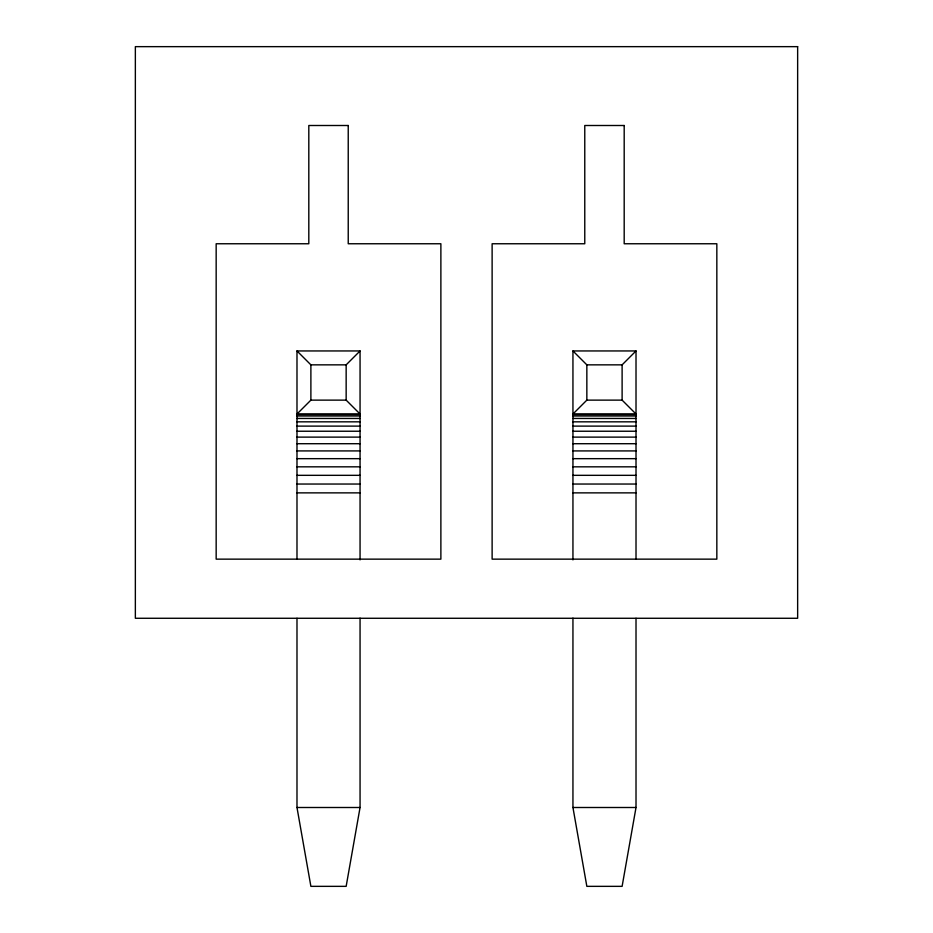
<?xml version="1.0" encoding="UTF-8"?>
<svg xmlns="http://www.w3.org/2000/svg" width="933" height="933" viewBox="0 0 933 933"><rect width="100%" height="100%" fill="white"/><g stroke="black" fill="none" stroke-linecap="round" stroke-linejoin="round"><path stroke-width="1.4" d="M360.056 618.147L360.056 807.5L346.155 886.35L310.887 886.35L296.986 807.5L296.986 618.276M636.014 618.276L636.014 807.5L622.113 886.35L586.845 886.35L572.944 807.5L572.944 618.147M296.986 350.948L310.887 364.85L310.887 400.129L296.986 414.03L360.056 414.03L346.155 400.129L346.155 364.85L360.056 350.948L296.986 350.948L296.986 559.182M586.845 400.129L572.944 414.03L636.014 414.03L622.113 400.129L586.845 400.129L586.845 364.85L572.944 350.948L572.944 559.882M586.845 364.85L622.113 364.85L636.014 350.948L636.014 559.182M572.944 350.948L636.014 350.948M310.887 364.85L346.155 364.85M310.887 400.129L346.155 400.129M296.986 414.52L360.056 414.52M572.944 414.52L636.014 414.52M296.986 416.001L360.056 416.001M572.944 416.001L636.014 416.001M296.986 418.451L360.056 418.451M572.944 418.451L636.014 418.451M296.986 421.833L360.056 421.833M572.944 421.833L636.014 421.833M296.986 426.113L360.056 426.113M572.944 426.113L636.014 426.113M296.986 431.233L360.056 431.233M572.944 431.233L636.014 431.233M296.986 437.122L360.056 437.122M572.944 437.122L636.014 437.122M296.986 443.711L360.056 443.711M572.944 443.711L636.014 443.711M296.986 450.919L360.056 450.919M572.944 450.919L636.014 450.919M296.986 458.663L360.056 458.663M572.944 458.663L636.014 458.663M296.986 466.827L360.056 466.827M572.944 466.827L636.014 466.827M296.986 475.329L360.056 475.329M572.944 475.329L636.014 475.329M296.986 484.04L360.056 484.04M572.944 484.04L636.014 484.04M296.986 492.869L360.056 492.869M572.944 492.869L636.014 492.869M296.986 807.5L360.056 807.5M572.944 807.5L636.014 807.5M622.113 364.85L622.113 400.129M360.056 350.948L360.056 559.882M797.645 46.65L135.355 46.65L135.355 618.276L797.645 618.276L797.645 46.65M348.231 125.5L308.811 125.5L308.811 243.758L216.164 243.758L216.164 559.147L440.877 559.147L440.877 243.758L348.231 243.758L348.231 125.5M624.189 125.5L584.769 125.5L584.769 243.758L492.123 243.758L492.123 559.147L716.836 559.147L716.836 243.758L624.189 243.758L624.189 125.5"/></g></svg>
